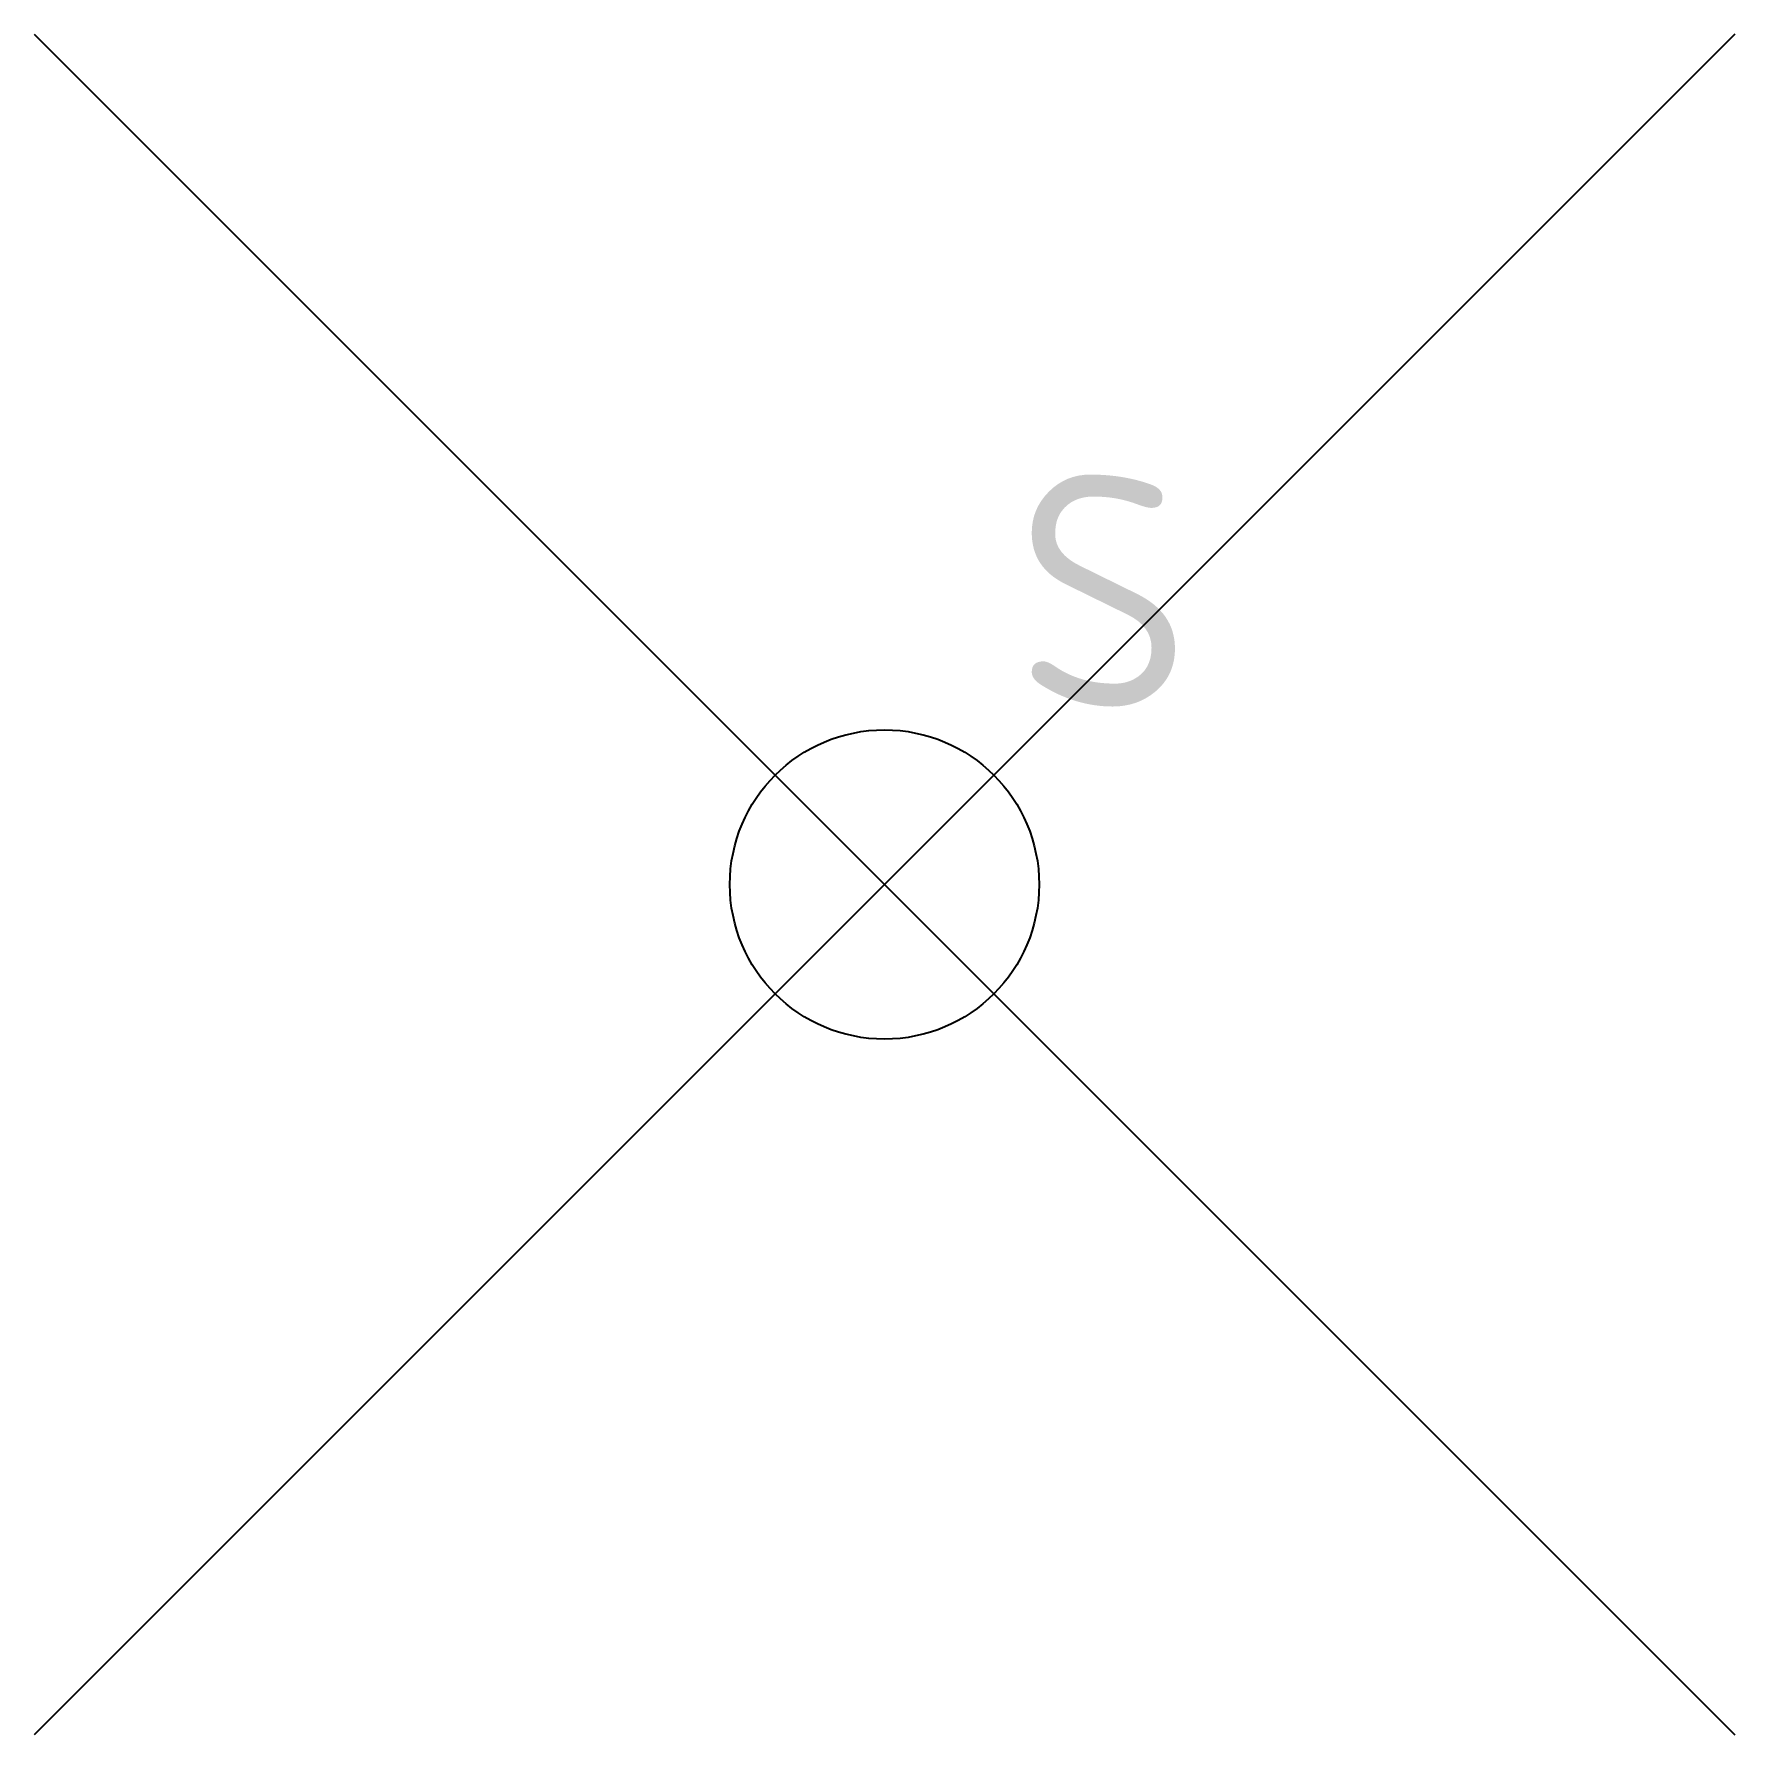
# Model space of a CAD drawing. Extents: x -5.5 to 5.5, y -5.5 to 5.5.
import ezdxf

# ---------------------------------------------------------------- set-up
doc = ezdxf.new("R2010")
doc.units = 0
doc.styles.add('NLCS-ISO', font='NLCS-ISO.ttf')

msp = doc.modelspace()

# ---------------------------------------------------------------- linework, layer by layer
for points in [[(5.5, 5.5), (-5.5, -5.5)], [(-5.5, 5.5), (5.5, -5.5)]]:
    msp.add_lwpolyline(points)
msp.add_circle((0, 0), 1)

# ---------------------------------------------------------------- texts
at = {"style": 'NLCS-ISO'}
msp.add_text('S', height=1.5, dxfattribs=at).set_placement((0.85, 1.151))

doc.saveas('drawing.dxf')
